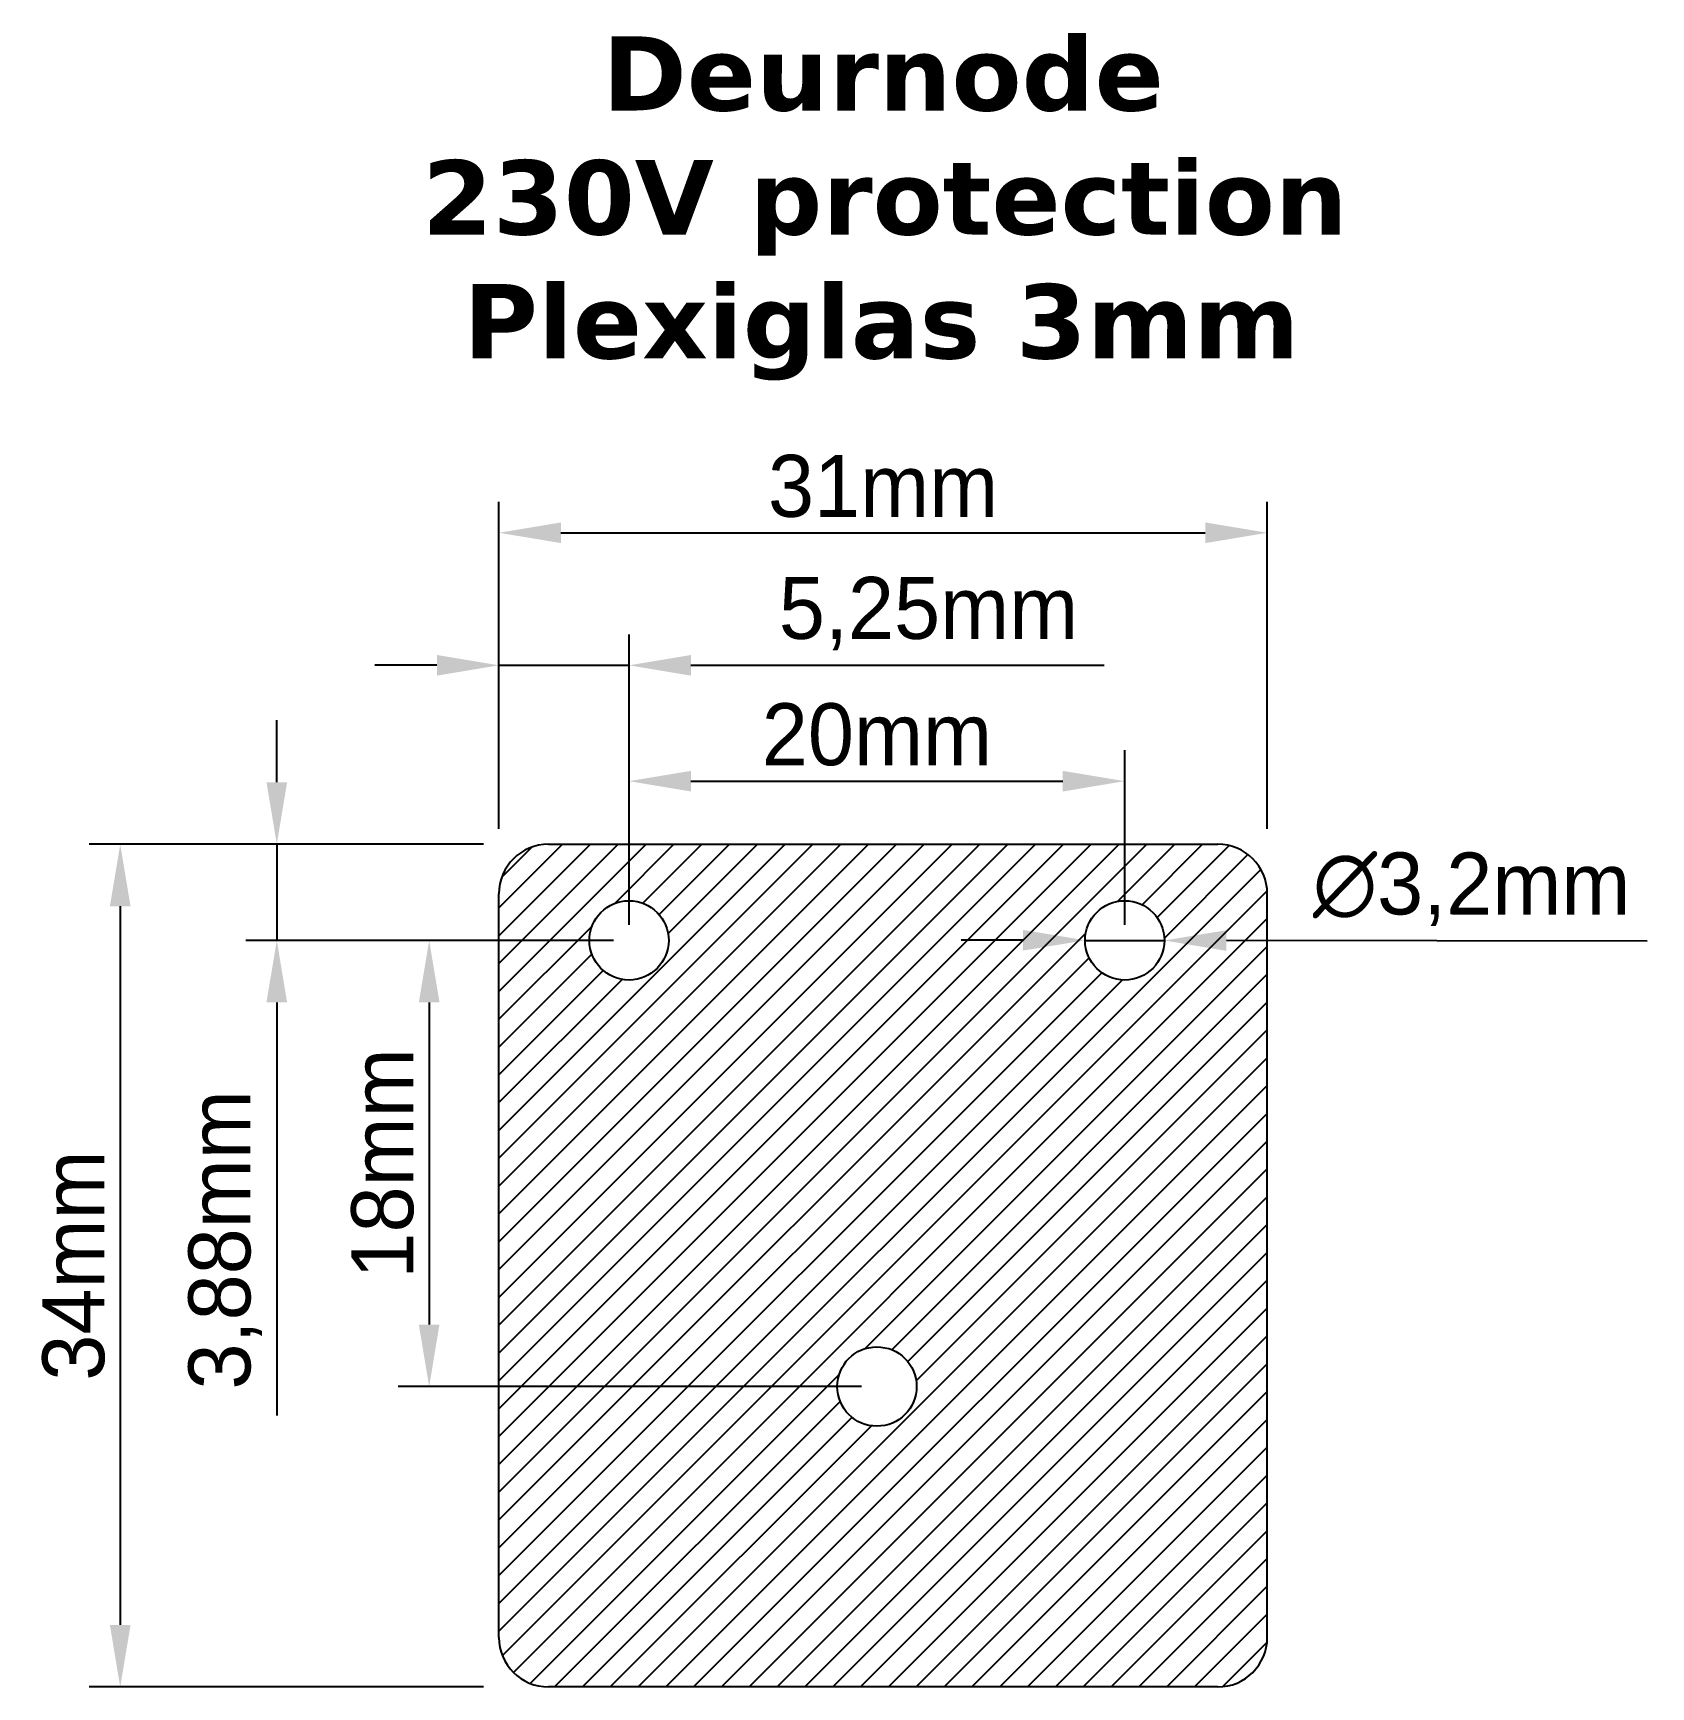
# Model space of a CAD drawing. Header units: millimetres. Extents: x 1314.8 to 1380, y 1130.4 to 1197.1.
import ezdxf

# ---------------------------------------------------------------- set-up
doc = ezdxf.new("R2010")
doc.units = ezdxf.units.MM
doc.dimstyles.new('ISO-25', dxfattribs={"dimtxt": 2.5, "dimasz": 2.5, "dimexe": 1.25, "dimexo": 0.625, "dimtad": 1, "dimtxsty": 'Standard', "dimcen": 2.5, "dimadec": 0, "dimazin": 0, "dimtfac": 1, "dimtmove": 0, "dimatfit": 3, "dimfxl": 1, "dimarcsym": 0})

# ---------------------------------------------------------------- blocks, each defined once
blk = doc.blocks.new('*D18')
at = {"color": 0, "lineweight": -2}
for p, q in [((1333.566, 1164.981), (1333.566, 1178.172)), ((1364.566, 1164.981), (1364.566, 1178.172)), ((1336.066, 1176.922), (1362.066, 1176.922))]:
    blk.add_line(p, q, dxfattribs=at)
at = {"color": 0}
for points in [[(1336.066, 1177.339), (1336.066, 1176.506), (1333.566, 1176.922)], [(1362.066, 1177.339), (1362.066, 1176.506), (1364.566, 1176.922)]]:
    blk.add_solid(points, dxfattribs=at)
at = {"layer": 'Defpoints', "color": 0}
for p in [(1364.566, 1176.922), (1333.566, 1164.356), (1364.566, 1164.356)]:
    blk.add_point(p, dxfattribs=at)
at = {"color": 0, "insert": (1349.066, 1178.797), "char_height": 2.5, "attachment_point": 5}
blk.add_mtext('31mm', dxfattribs=at)
blk = doc.blocks.new('*D20')
at = {"color": 0, "lineweight": -2}
for p, q in [((1332.941, 1164.356), (1317.039, 1164.356)), ((1318.289, 1161.856), (1318.289, 1132.856)), ((1332.941, 1130.356), (1317.039, 1130.356))]:
    blk.add_line(p, q, dxfattribs=at)
at = {"color": 0}
for points in [[(1317.872, 1161.856), (1318.706, 1161.856), (1318.289, 1164.356)], [(1317.872, 1132.856), (1318.706, 1132.856), (1318.289, 1130.356)]]:
    blk.add_solid(points, dxfattribs=at)
at = {"layer": 'Defpoints', "color": 0}
for p in [(1333.566, 1164.356), (1318.289, 1130.356), (1333.566, 1130.356)]:
    blk.add_point(p, dxfattribs=at)
at = {"color": 0, "insert": (1316.414, 1147.356), "char_height": 2.5, "attachment_point": 5, "rotation": 90}
blk.add_mtext('34mm', dxfattribs=at)
blk = doc.blocks.new('*D25')
at = {"color": 0, "lineweight": -2}
for p, q in [((1338.816, 1161.101), (1338.816, 1168.15)), ((1358.816, 1161.101), (1358.816, 1168.15)), ((1341.316, 1166.9), (1356.316, 1166.9))]:
    blk.add_line(p, q, dxfattribs=at)
at = {"color": 0}
for points in [[(1341.316, 1167.317), (1341.316, 1166.483), (1338.816, 1166.9)], [(1356.316, 1167.317), (1356.316, 1166.483), (1358.816, 1166.9)]]:
    blk.add_solid(points, dxfattribs=at)
at = {"layer": 'Defpoints', "color": 0}
for p in [(1358.816, 1166.9), (1338.816, 1160.476, 0.88), (1358.816, 1160.476, 0.88)]:
    blk.add_point(p, dxfattribs=at)
at = {"color": 0, "insert": (1348.816, 1168.775), "char_height": 2.5, "attachment_point": 5}
blk.add_mtext('20mm', dxfattribs=at)
blk = doc.blocks.new('*D26')
at = {"color": 0, "lineweight": -2}
for p, q in [((1333.566, 1164.981), (1333.566, 1172.824)), ((1338.816, 1161.726), (1338.816, 1172.824)), ((1331.066, 1171.574), (1328.566, 1171.574)), ((1333.566, 1171.574), (1338.816, 1171.574)), ((1341.316, 1171.574), (1357.983, 1171.574))]:
    blk.add_line(p, q, dxfattribs=at)
at = {"color": 0}
for points in [[(1331.066, 1171.991), (1331.066, 1171.158), (1333.566, 1171.574)], [(1341.316, 1171.991), (1341.316, 1171.158), (1338.816, 1171.574)]]:
    blk.add_solid(points, dxfattribs=at)
at = {"layer": 'Defpoints', "color": 0}
for p in [(1338.816, 1171.574), (1333.566, 1164.356), (1338.816, 1161.101)]:
    blk.add_point(p, dxfattribs=at)
at = {"color": 0, "insert": (1350.899, 1173.658), "char_height": 2.5, "attachment_point": 5}
blk.add_mtext('5,25mm', dxfattribs=at)
blk = doc.blocks.new('*D27')
at = {"color": 0, "lineweight": -2}
for p, q in [((1338.191, 1160.476), (1329.503, 1160.476)), ((1330.753, 1157.976), (1330.753, 1144.976)), ((1348.191, 1142.476), (1329.503, 1142.476))]:
    blk.add_line(p, q, dxfattribs=at)
at = {"color": 0}
for points in [[(1330.336, 1157.976), (1331.169, 1157.976), (1330.753, 1160.476)], [(1330.336, 1144.976), (1331.169, 1144.976), (1330.753, 1142.476)]]:
    blk.add_solid(points, dxfattribs=at)
at = {"layer": 'Defpoints', "color": 0}
for p in [(1338.816, 1160.476, 0.88), (1330.753, 1142.476), (1348.816, 1142.476, 0.88)]:
    blk.add_point(p, dxfattribs=at)
at = {"color": 0, "insert": (1328.878, 1151.476), "char_height": 2.5, "attachment_point": 5, "rotation": 90}
blk.add_mtext('18mm', dxfattribs=at)
blk = doc.blocks.new('*D28')
at = {"color": 0, "lineweight": -2}
for p, q in [((1324.606, 1166.856), (1324.606, 1169.356)), ((1332.941, 1164.356), (1323.356, 1164.356)), ((1324.606, 1164.356), (1324.606, 1160.476)), ((1338.191, 1160.476), (1323.356, 1160.476)), ((1324.606, 1157.976), (1324.606, 1141.309))]:
    blk.add_line(p, q, dxfattribs=at)
at = {"color": 0}
for points in [[(1324.189, 1166.856), (1325.022, 1166.856), (1324.606, 1164.356)], [(1324.189, 1157.976), (1325.022, 1157.976), (1324.606, 1160.476)]]:
    blk.add_solid(points, dxfattribs=at)
at = {"layer": 'Defpoints', "color": 0}
for p in [(1333.566, 1164.356), (1324.606, 1160.476), (1338.816, 1160.476, 0.88)]:
    blk.add_point(p, dxfattribs=at)
at = {"color": 0, "insert": (1322.522, 1148.393), "char_height": 2.5, "attachment_point": 5, "rotation": 90}
blk.add_mtext('3,88mm', dxfattribs=at)
blk = doc.blocks.new('*D29')
at = {"color": 0, "lineweight": -2}
for p, q in [((1354.716, 1160.482), (1352.216, 1160.486)), ((1357.216, 1160.478), (1360.416, 1160.473)), ((1379.89, 1160.443), (1362.916, 1160.47))]:
    blk.add_line(p, q, dxfattribs=at)
at = {"color": 0}
for points in [[(1354.717, 1160.899), (1354.715, 1160.066), (1357.216, 1160.478)], [(1362.917, 1160.886), (1362.915, 1160.053), (1360.416, 1160.473)]]:
    blk.add_solid(points, dxfattribs=at)
at = {"layer": 'Defpoints', "color": 0}
for p in [(1357.216, 1160.478, 0.88), (1360.416, 1160.473, 0.88)]:
    blk.add_point(p, dxfattribs=at)
at = {"color": 0, "insert": (1372.81, 1162.537), "char_height": 2.5, "attachment_point": 5, "rotation": 359.91045}
blk.add_mtext('∅3,2mm', dxfattribs=at)

msp = doc.modelspace()

# ---------------------------------------------------------------- hatches: boundary and pattern name
h = msp.add_hatch()
h.set_pattern_fill('ANSI31', color=256, scale=0.25, style=0)
h.set_pattern_definition([(45, (1333.5659, 1130.3559), (-0.561266, 0.561266), [])])
h.paths.add_polyline_path([(1364.566, 1162.356, 0.414214), (1362.566, 1164.356), (1335.566, 1164.356, 0.414214), (1333.566, 1162.356), (1333.566, 1132.356, 0.414214), (1335.566, 1130.356), (1362.566, 1130.356, 0.414214), (1364.566, 1132.356)])
h.paths.add_polyline_path([(1350.416, 1142.476, -1), (1347.216, 1142.476, -1)], flags=16)
h.paths.add_polyline_path([(1337.216, 1160.476, -1), (1340.416, 1160.476, -1)], flags=16)
h.paths.add_polyline_path([(1357.216, 1160.476, -1), (1360.416, 1160.476, -1)], flags=16)

# ---------------------------------------------------------------- linework, layer by layer
for p, q in [((1335.566, 1164.356), (1362.566, 1164.356)), ((1333.566, 1132.356), (1333.566, 1162.356)), ((1364.566, 1132.356), (1364.566, 1162.356)), ((1362.566, 1130.356), (1335.566, 1130.356))]:
    msp.add_line(p, q)
for centre in [(1338.816, 1160.476, 0.88), (1358.816, 1160.476, 0.88), (1348.816, 1142.476, 0.88)]:
    msp.add_circle(centre, 1.6)
for centre, start, end in [((1335.566, 1162.356), 90, 180), ((1362.566, 1162.356), 0, 90), ((1335.566, 1132.356), 180, 270), ((1362.566, 1132.356), 270, 0)]:
    msp.add_arc(centre, 2, start, end)

# ---------------------------------------------------------------- texts
at = {"insert": (1329.596, 1196.957), "char_height": 3, "width": 38.27218, "attachment_point": 1}
msp.add_mtext('\\pi8.1354;{\\fVerdana|b1|i0|c0|p34;Deurnode\\P\\pi0.8641;230V protection\\P\\pi2.5293;Plexiglas 3mm}', dxfattribs=at)

# ---------------------------------------------------------------- dimensions: what is measured, and where the dimension line sits
for base, p1, p2, picture, middle in [((1364.566, 1176.922), (1333.566, 1164.356), (1364.566, 1164.356), '*D18', (1349.066, 1178.797)), ((1338.816, 1171.574), (1333.566, 1164.356), (1338.816, 1161.101), '*D26', (1350.899, 1173.658)), ((1358.816, 1166.9), (1338.816, 1160.476, 0.88), (1358.816, 1160.476, 0.88), '*D25', (1348.816, 1168.775))]:
    dim = msp.add_linear_dim(base=base, p1=p1, p2=p2, dimstyle='ISO-25', override={"dimpost": 'mm'})
    dim.commit()
    dim.dimension.update_dxf_attribs({"geometry": picture, "text_midpoint": middle})
for base, p1, p2, picture, middle in [((1324.606, 1160.476), (1333.566, 1164.356), (1338.816, 1160.476, 0.88), '*D28', (1322.522, 1148.393)), ((1318.289, 1130.356), (1333.566, 1164.356), (1333.566, 1130.356), '*D20', (1316.414, 1147.356)), ((1330.753, 1142.476), (1338.816, 1160.476, 0.88), (1348.816, 1142.476, 0.88), '*D27', (1328.878, 1151.476))]:
    dim = msp.add_linear_dim(base=base, p1=p1, p2=p2, angle=90, dimstyle='ISO-25', override={"dimpost": 'mm'})
    dim.commit()
    dim.dimension.update_dxf_attribs({"geometry": picture, "text_midpoint": middle})
dim = msp.add_diameter_dim_2p(p1=(1357.216, 1160.478, 0.88), p2=(1360.416, 1160.473, 0.88), dimstyle='ISO-25', override={"dimpost": 'mm'})
dim.commit()
dim.dimension.update_dxf_attribs({"geometry": '*D29', "text_midpoint": (1372.806, 1160.454), "dimtype": 163})

doc.saveas('drawing.dxf')
